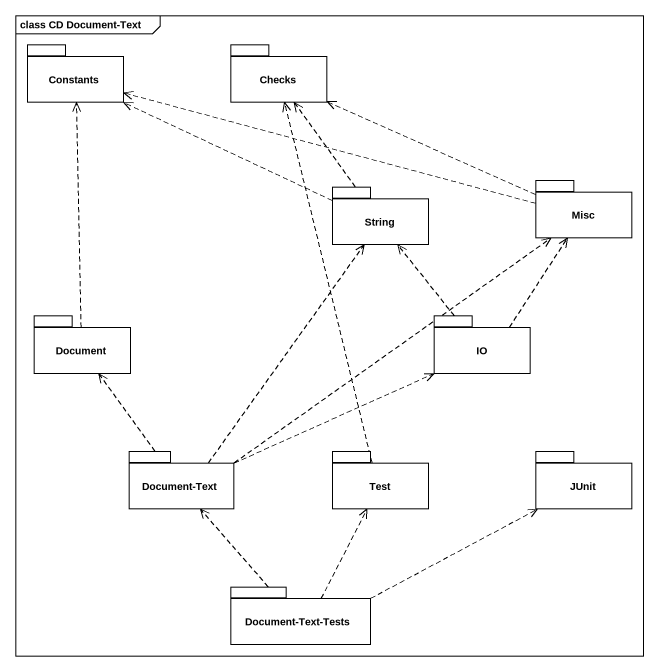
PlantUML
@startuml
mainframe class CD Document-Text
package Constants {
}
package Checks {
}
package String {
}
package Misc {
}
package Document {
}
package IO {
}
package "Document-Text" as Document_Text {
}
package Test {
}
package JUnit {
}
package "Document-Text-Tests" as Document_Text_Tests {
}
String .left.> Constants
String .up.> Checks
Misc .left.> Constants
Misc .left.> Checks
Document .up.> Constants
IO .up.> String
IO .up.> Misc
Document_Text .up.> String
Document_Text .up.> Misc
Document_Text .up.> Document
Document_Text .right.> IO
Test .up.> Checks
Document_Text_Tests .up.> Document_Text
Document_Text_Tests .up.> Test
Document_Text_Tests .right.> JUnit
@enduml
